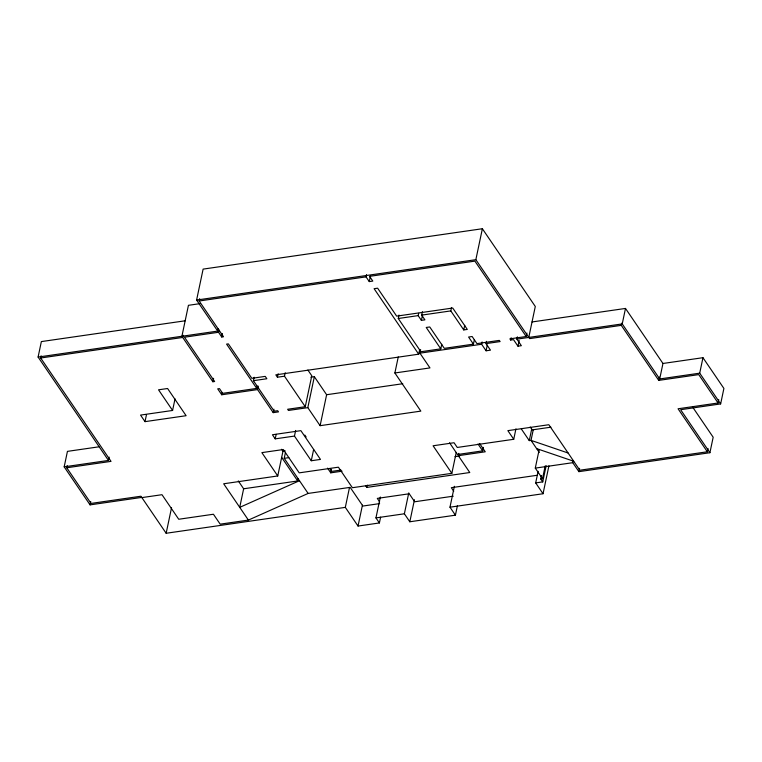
<?xml version="1.0" encoding="UTF-8"?>
<svg xmlns="http://www.w3.org/2000/svg" width="762" height="762" viewBox="0 0 762 762"><rect width="100%" height="100%" fill="white"/><g stroke="black" fill="none" stroke-linecap="round" stroke-linejoin="round"><path stroke-width="1.14" d="M98.908 446.818L67.437 451.371L64.179 466.839L108.471 460.438L38.1 357.064L41.358 341.586L185.176 320.792M67.208 465.563L66.742 467.773L111.033 461.372L40.672 357.997L41.138 355.787M141.742 497.405L90.068 504.873L90.764 501.558M108.471 460.438L109.166 457.124M145.009 421.643L140.551 415.09L172.583 410.461L158.534 389.811L167.592 388.506L186.109 415.709L145.009 421.643L146.475 414.68M181.908 336.271L188.433 305.314L199.987 303.647M199.654 298.694L199.168 300.99L223.514 336.756L221.752 337.014L218.523 332.28L184.48 337.204L214.636 381.495L212.874 381.752L182.718 337.452L183.185 335.242M172.583 410.461L175.031 398.85M38.1 357.064L217.722 331.089L196.596 300.066L203.121 269.11L482.375 228.733L535.295 306.476L528.771 337.433M380.619 517.15L379.39 522.951L358.035 526.047L345.319 507.368L166.154 533.267L171.536 507.73M217.722 331.089L218.208 328.803M218.523 332.28L219.008 329.984M221.752 337.014L222.475 333.575M212.874 381.752L213.598 378.314M254.146 377.247L253.422 380.686L274.196 411.204L277.682 410.699L278.492 411.89L273.234 412.642L257.546 389.592L221.732 394.773L222.218 392.478M221.732 394.773L217.703 388.849L219.466 388.601L222.695 393.335L256.737 388.41L257.223 386.115M257.546 389.592L258.27 386.153M243.64 488.785L239.725 507.359L299.476 480.717L243.64 488.785L238.296 480.927M398.259 356.93L394.878 372.98L420.834 411.118L320.107 425.682L307.819 407.641L288.436 410.451L287.636 409.261L305.257 406.718L284.483 376.199L277.435 377.219L278.159 373.78M273.234 412.642L273.958 409.204M284.483 376.199L285.207 372.761M275.225 438.855L272.434 434.759L300.876 430.644L320.469 459.419L311.267 460.753L294.465 436.074L275.225 438.855L276.168 434.359M379.619 503.615L362.903 506.035L350.187 487.356L308.134 493.433L248.393 520.084L223.676 483.775L277.749 475.964L282.969 451.199L281.645 449.256M308.134 493.433L284.226 458.314L285.455 452.514M294.465 436.074L295.656 430.444M305.257 406.718L311.782 375.761L307.886 370.037M307.819 407.641L314.344 376.695L310.925 377.19M298.199 478.65L297.713 480.965L281.664 457.39M311.267 460.753L313.639 449.494M320.107 425.682L326.622 394.726L314.344 376.695M517.379 336.852L516.903 339.147L521.351 345.691L517.96 346.177L513.512 339.642L510.692 340.043L509.883 338.861L526.209 336.499L474.888 261.118L369.57 276.349L372.799 281.083L369.275 281.597L366.046 276.863L366.532 274.568M369.275 281.597L370.475 275.863M342.081 471.202L330.765 472.831L331.499 469.354M345.319 507.368L349.472 487.632M441.75 344.272L440.788 348.853L420.891 351.73L398.269 318.506L398.993 315.058M358.035 526.047L362.436 505.149M458.819 453.371L458.324 455.686L469.783 472.526L366.798 487.413L367.284 485.089M422.415 311.677L421.691 315.116L424.91 319.85L421.386 320.364L418.167 315.62L418.652 313.334M379.39 522.951L375.952 517.893L380.352 497.005M421.386 320.364L422.596 314.63M277.435 377.219L275.825 374.847L418.69 354.187L419.652 349.606M394.878 372.98L429.968 367.913L419.929 353.168L420.653 349.729M457.371 505.892L455.419 515.179L409.813 521.77L404.374 513.788L408.775 492.89M418.69 354.187L374.104 288.693L377.628 288.188L396.659 316.135L452.733 308.029L467.297 329.422L463.753 329.927L450.809 310.906L451.533 307.467M409.813 521.77L414.461 499.72M277.749 475.964L261.861 452.628L283.331 449.523L299.209 472.859L338.404 467.192L352.377 487.718L451.847 473.335L433.083 445.77L454.057 442.741L457.267 447.456L513.74 439.283L507.863 430.644L548.85 424.72L579.825 470.221L707.346 451.78L678.066 408.775L718.071 402.993L698.744 374.609L658.739 380.39L621.278 325.355L529.58 338.614L475.85 259.68L482.375 228.733M463.753 329.927L464.725 325.345M440.788 348.853L426.225 327.46L429.749 326.955L444.313 348.348L473.421 344.138L474.393 339.547M451.847 473.335L456.248 452.438M486.499 341.319L486.023 343.614L490.471 350.149L486.08 350.787L481.632 344.253L482.108 341.957M455.419 515.179L449.98 507.187L454.381 486.299M486.08 350.787L487.289 345.053M449.542 442.779L457.524 454.504L482.689 450.866L483.422 447.38M510.692 340.043L511.178 337.757M517.96 346.177L519.17 340.443M526.209 336.499L526.933 333.061M513.74 439.283L515.941 428.835M568.109 453.009L531.019 440.369L529.266 440.617L531.714 429.016M533.219 429.92L531.019 440.369L539.258 452.466M541.487 475.488L540.753 478.965L542.506 478.717L535.286 468.106L539.201 449.532M449.98 507.187L543.039 493.738L535.676 482.908L538.124 471.307M542.506 478.717L545.192 465.944M535.676 482.908L542.744 481.889L546.163 465.639M543.039 493.738L548.916 465.877M692.544 406.937L713.175 437.236L709.908 452.714L578.891 471.659L572.776 462.686L573.243 460.477M578.891 471.659L579.587 468.344M621.278 325.355L621.744 323.145M709.908 452.714L680.637 409.708L720.642 403.917L699.707 373.17L659.702 378.952L622.23 323.917L625.497 308.439L532.038 321.955M658.739 380.39L659.444 377.076M659.702 378.952L662.959 363.474L625.497 308.439M699.707 373.17L702.964 357.692L662.959 363.474M707.346 451.78L708.041 448.466M718.071 402.993L718.766 399.679M720.642 403.917L723.9 388.439L702.964 357.692M196.596 300.066L475.85 259.68M199.168 300.99L366.046 276.863M40.672 357.997L182.718 337.452M398.269 318.506L418.167 315.62M421.691 315.116L450.809 310.906M419.929 353.168L481.632 344.253M486.023 343.614L500.12 341.576L499.31 340.395L476.964 343.624L472.135 336.518L468.592 337.033L473.421 344.138M516.903 339.147L622.23 323.917M253.422 380.686L266.862 378.743L265.243 376.38L251.812 378.323L228.343 343.862L226.581 344.11L256.737 388.41M326.622 394.726L402.765 383.724M282.969 451.199L285.217 450.875M284.226 458.314L288.827 457.648M550.916 427.187L532.181 429.892L530.2 426.977M141.875 497.605L162.001 494.7L178.727 519.255L213.436 514.236L220.189 524.161L248.393 520.084M340.985 470.059L331.727 471.392L329.879 468.687M458.324 455.686L485.261 451.79L479.631 443.541M454.971 456.657L459.657 455.981M535.286 468.106L572.776 462.686M537.324 475.259L451.323 487.69L453.742 491.242M453.257 496.186L414.68 501.767L409.242 493.776L377.295 498.396L379.59 501.767M375.952 517.893L404.374 513.788M536.629 448.608L573.719 461.248M521.332 428.958L529.266 440.617M540.753 478.965L542.744 481.889M478.003 443.989L482.689 450.866M365.503 485.518L366.798 487.413M327.574 468.144L330.765 472.831M304.829 435.083L306.124 436.978M166.154 533.267L140.932 496.224L91.021 503.434L66.742 467.773M64.179 466.839L90.068 504.873"/></g></svg>
